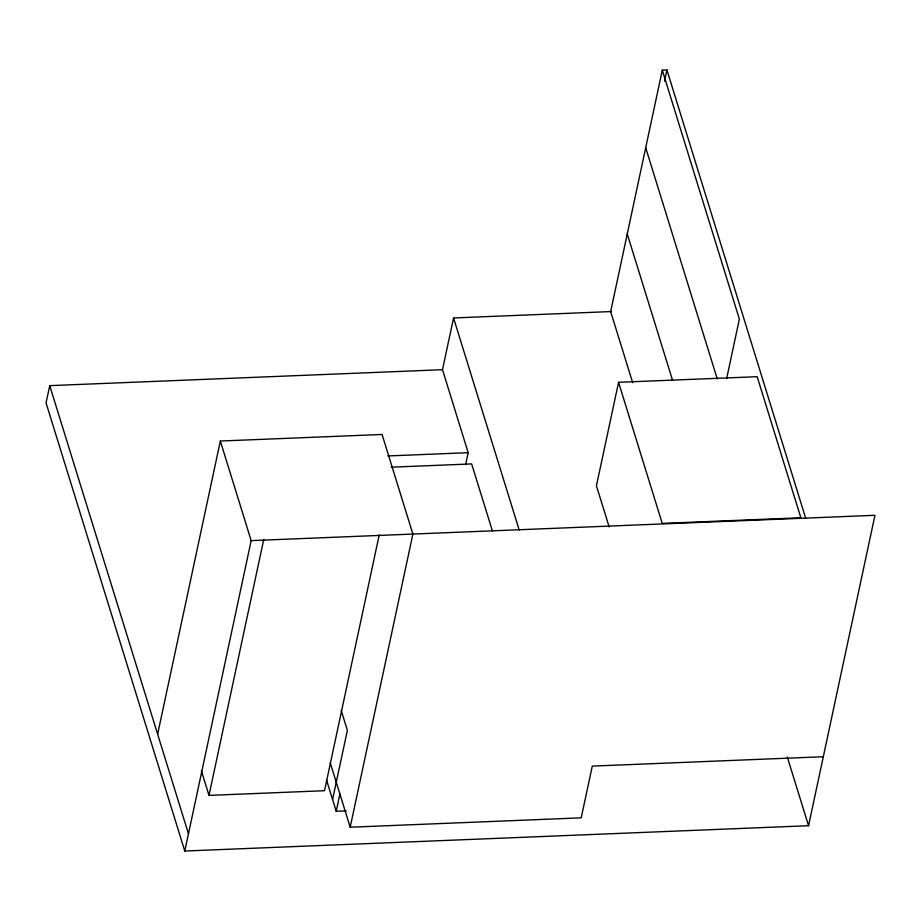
<?xml version="1.0" encoding="UTF-8"?>
<svg xmlns="http://www.w3.org/2000/svg" width="921" height="921" viewBox="0 0 921 921"><rect width="100%" height="100%" fill="white"/><g stroke="black" fill="none" stroke-linecap="round" stroke-linejoin="round"><path stroke-width="1.38" d="M465.623 464.621L468.179 452.683L442.494 369.701L49.734 385.646L46.05 402.891L184.776 851.027L808.557 825.711L874.95 515.3L251.168 540.627L220.338 441.032L382.065 434.47L412.884 534.065L350.187 827.219L581.209 817.836L592.284 766.111L823.305 756.728M157.641 734.198L220.338 441.032M184.776 851.027L251.168 540.627M379.245 534.859L324.514 790.713L208.998 795.399L263.728 539.545M332.619 799.313L347.367 730.33L341.207 710.413M346.261 810.86L336.223 811.274L339.907 794.029M442.494 369.701L453.558 317.964L611.406 311.551M805.645 518.109L666.919 69.973L662.291 70.157L610.658 311.586L632.681 382.722M664.513 81.198L666.919 69.973M618.567 382.307L662.234 523.393L800.856 517.763L757.177 376.689L618.567 382.307L596.428 485.781L609.149 526.87M726.623 378.715L739.367 319.127L662.291 70.157M387.822 455.953L468.179 452.683M391.298 467.189L471.656 463.919L492.424 531.003M645.702 147.763L717.263 378.945M627.259 233.98L672.56 380.35M787.282 756.97L808.557 825.711M453.558 317.964L519.191 530.001M330.259 762.864L350.187 827.219M326.448 779.719L336.223 811.274M201.377 770.762L208.998 795.399M49.734 385.646L188.46 833.781"/></g></svg>
